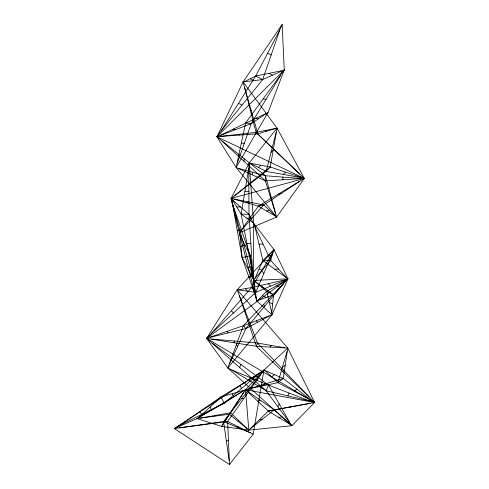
<?xml version="1.0" encoding="UTF-8"?>
<svg xmlns="http://www.w3.org/2000/svg" width="489" height="489" viewBox="0 0 489 489"><rect width="100%" height="100%" fill="white"/><g stroke="black" fill="none" stroke-linecap="round" stroke-linejoin="round"><path stroke-width="0.73" d="M253.657 223.186L255.026 227.067L262.831 260.484L287.935 278.852L255.735 292.373L237.196 289.763L257.452 343.058L314.61 402.502L309.83 401.029L266.126 390.778L231.786 369.977L227.837 367.985L206.615 338.388L243.351 325.705L271.957 314.794L271.78 312.722L273.571 294.879L253.626 280.411L254.995 278.333L262.831 260.484L274.054 249.714L287.935 278.852L286.218 280.228L273.571 294.879L256.731 300.851L239.347 232.776L258.351 206.15L304.323 178.442L270.221 166.963L249.188 163.057L253.657 223.186L253.626 280.411L256.731 300.851L271.957 314.794L227.837 367.985L291.86 425.705L314.61 402.502L287.77 348.076L237.196 289.763L274.054 249.714L253.657 223.186L241.138 214.072L232.44 199.946L231.095 198.43L249.188 163.057L277.08 128.179L243.094 81.907L282.147 24.45L284.274 69.945L268.088 112.378L236.156 167.44L276.633 217.061L304.323 178.442L277.08 128.179L256.053 132.348L216.902 136.773L236.156 167.44L265.393 180.857L304.323 178.442L256.053 132.348L243.094 81.907L262.691 79.566L284.274 69.945L245.606 122.953L236.156 167.44M270.576 197.422L270.576 194.848M256.731 300.851L255.686 296.456L250.301 255.704L240.013 235.111L239.347 232.776L276.633 217.061L265.393 180.857L265.441 175.765L216.902 136.773L243.094 81.907M252.281 174.707L252.367 172.177M244.011 161.291L244.133 158.778M271.957 314.794L287.935 278.852L253.626 280.411L252.752 273.638L241.138 214.072L248.773 168.228L249.188 163.057M287.77 348.076L263.95 370.094L253.18 434.153L229.482 464.55L174.39 428.541L179.17 425.717L220.918 396.976L248.736 388.871L277.917 382.649L283.247 378.449L287.77 348.076L256.444 346.328L206.615 338.388L237.196 289.763M239.347 232.776L231.095 198.43L266.138 171.394L270.221 166.963L277.08 128.179M282.942 371.811L283.314 370.057M300.643 177.501L266.138 171.394L276.151 132.464M270.57 347.031L271.01 345.387M254.995 278.333L270.741 260.46L273.345 250.765M253.18 434.153L227.623 421.494L174.39 428.541L197.043 418.621L221.493 426.329L248.803 430.137L268.278 411.078L314.61 402.502L311.083 400.222L277.917 382.649L287.012 351.505M308.926 396.805L256.444 346.328L257.452 343.058L284.677 347.734M276.633 217.061L263.681 204.989L231.095 198.43L253.626 280.411L252.856 277.948L250.301 255.704L232.575 204.127L231.095 198.43L304.323 178.442L216.902 136.773L221.156 130.832L262.691 79.566L279.812 29.884L282.147 24.45M237.373 163.039L251.175 123.705L280.741 75.202M247.886 321.022L248.436 319.494M227.837 367.985L243.351 325.705L287.935 278.852L206.615 338.388L266.126 390.778L291.86 425.705L248.803 430.137L230.545 412.795L197.043 418.621L199.518 416.817L220.918 396.976L259.622 373.229L263.95 370.094L283.247 378.449L311.083 400.222M233.913 342.655L234.531 341.035M287.887 395.882L289.042 393.003M278.003 406.671L279.17 403.816M197.043 418.621L245.515 389.715L314.61 402.502L206.615 338.388L211.285 333.584L255.735 292.373L274.054 249.714M266.126 390.778L268.577 385.106L212.813 343.443M248.919 380.356L250.209 377.551M229.5 363.932L245.93 328.565L283.608 283.675M239.702 367.318L241.034 364.531M221.156 130.832L255.686 76.046L279.812 29.884M211.285 333.584L251.627 287.532L271.963 253.84M221.493 426.329L245.515 389.715L263.95 370.094L174.39 428.541M222.336 425.051L243.944 392.099M229.482 464.55L227.623 421.494L263.95 370.094M179.329 427.863L223.565 421.518L260.056 375.32M238.088 421.353L238.699 420.601M241.45 230.136L263.681 204.989L299.781 181.291M283.265 174.426L285.264 172.177M225.784 419.654L226.444 418.914M200.313 418.113L229.255 414.226L230.545 412.795M236.603 403.156L237.22 402.49M249.885 183.901L251.933 181.7M258.559 167.507L260.619 165.313M271.047 152.323L273.113 150.123M214.708 416.182L215.417 415.454M258.113 300.05L266.658 291.365L286.218 280.228M284.274 69.945L216.902 136.773L251.175 123.705L268.088 112.378M199.518 416.817L224.176 403.162L259.622 373.229M234.598 195.667L270.221 166.963M294.213 391.286L296.89 389.122M250.955 428.254L274.219 409.825L309.934 403.358M271.682 376.823L274.341 374.751M262.697 385.894L265.282 383.871M282.349 367.477L285.075 365.356M179.17 425.717L224.176 403.162L243.259 390.729M210.466 337.245L245.93 328.565L269.243 316.022M244.738 81.492L255.686 76.046L281.847 70.709M220.123 135.392L266.144 113.46M248.736 388.871L283.247 378.449M220.936 136.4L257.819 133.784L275.069 128.668M247.379 267.63L251.554 266.615M248.913 277.122L252.996 276.126M241.046 246.26L245.093 245.282M232.575 204.127L242.104 257.691L250.301 255.704M237.287 230.606L241.34 229.634M249.763 218.345L252.428 217.721M238.87 289.781L251.627 287.532L284.586 279.934M266.676 211.01L269.323 210.398M234.011 199.121L258.351 206.15L263.681 204.989M278.834 417.502L281.829 416.848M259.408 419.868L262.342 419.232M288.339 407.361L291.377 406.72M248.803 430.137L245.515 389.715L268.278 411.078L274.219 409.825L291.86 425.705M245.991 202.58L248.675 202.024M278.608 193.992L281.261 193.448M257.886 401.157L260.82 400.57M226.315 440.772L228.351 440.687M236.835 427.135L238.84 427.099M200.997 424.758L203.082 424.733M259.011 244.139L263.039 244.097M268.149 255.57L272.061 255.551M229.09 460.192L223.565 421.518L227.623 421.494M262.831 260.484L270.741 260.46L285.967 277.141M274.8 269.097L278.632 269.103M258.999 269.213L263.027 269.219M246.89 243.559L250.857 243.614M246.902 218.131L250.869 218.247M241.138 214.072L249.005 214.323L252.776 222.263M236.707 206.865L240.576 207.006M241.7 398.559L243.675 398.639M244.94 191.248L248.889 191.425M239.109 168.534L265.441 175.765L300.429 178.43M211.621 339.011L257.452 343.058M263.271 98.943L266.108 99.212M255.93 118.179L258.73 118.534M245.606 122.953L251.175 123.705M233.045 129.084L235.802 129.493M241.493 142.984L244.249 143.448M231.786 369.977L268.577 385.106L309.83 401.029M223.565 421.518L250.356 432.857M267.624 53.203L271.187 54.915M268.962 73.338L272.44 75.061M255.686 76.046L262.691 79.566M276.615 285.698L280.02 287.41M250.276 78.735L253.797 80.52M261.242 286.756L264.818 288.571M255.405 281.78L266.658 291.365L273.571 294.879M262.459 295.637L265.961 297.428M251.071 163.662L266.138 171.394M269.274 302.275L272.654 304.005M238.504 103.307L241.969 105.147M258.351 206.15L275.056 215.9M268.278 411.078L289.726 424.128M247.972 391.695L274.219 409.825M250.362 110.056L251.218 110.655M265.551 130.508L266.481 131.211M229.255 414.226L246.908 428.468M256.053 132.348L299.72 174.035M278.137 153.43L279.127 154.249M232.44 199.946L249.005 214.323L252.752 273.638M221.933 141.083L265.393 180.857M238.614 134.359L239.396 135.086M265.582 371.12L277.917 382.649M263.443 304.726L264.824 306.059M256.315 320.851L257.66 322.251M243.351 325.705L245.93 328.565M261.652 270.924L263.76 273.314M268.265 283.699L270.344 286.077M251.627 287.532L255.735 292.373M245.313 288.644L247.361 291.083M227.055 331.426L228.277 332.887M236.413 344.855L237.666 346.365M231.407 310.613L233.387 313.094M268.577 385.106L289.482 422.038M239.824 385.375L241.511 388.523M232.196 393.822L233.821 396.879M240.013 235.111L242.104 257.691L252.856 277.948M220.918 396.976L224.176 403.162M210.068 407.037L211.658 410.094M199.977 411.396L201.572 414.489M255.026 227.067L270.741 260.46M242.104 257.691L255.686 296.456M239.207 295.356L256.444 346.328M244.506 87.14L257.819 133.784M265.441 175.765L275.551 213.326M266.658 291.365L271.78 312.722M282.893 177.097L282.948 179.64M248.773 168.228L249.005 214.323"/></g></svg>
